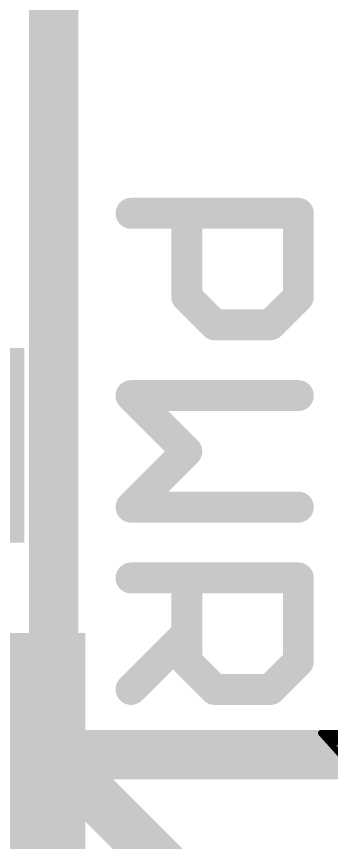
# Model space of a CAD drawing. Extents: x -0.9 to 39.5, y -0.1 to 25.5.
# Drawn here: x 3.658 to 4.95, y 4.72 to 8.11 of the extents above; entities that cross this region are included whole.
import ezdxf

# ---------------------------------------------------------------- set-up
doc = ezdxf.new("R2010")
doc.units = 0
for name, color, linetype in [('1', 12, 'CONTINUOUS'), ('16', 132, 'CONTINUOUS'), ('21', 41, 'CONTINUOUS'), ('22', 40, 'CONTINUOUS')]:
    doc.layers.add(name, color=color, linetype=linetype)

# ---------------------------------------------------------------- blocks, each defined once
blk = doc.blocks.new('RECT')
blk.add_solid([(-0.5, -0.5), (0.5, -0.5), (-0.5, 0.5), (0.5, 0.5)])

msp = doc.modelspace()

# ---------------------------------------------------------------- linework, layer by layer
at = {"layer": '1', "const_width": 0.2032}
msp.add_lwpolyline([(5.08, 5.08), (3.39, 5.08)], dxfattribs=at)
at = {"layer": '16', "const_width": 0.2032}
for points in [[(3.81, 19.05), (3.81, 5.08)], [(3.81, 5.08), (4.699, 4.191)]]:
    msp.add_lwpolyline(points, dxfattribs=at)
at = {"layer": '16', "const_width": 0.1016}
for points in [[(3.8459, 5.1159, 1), (3.7741, 5.0441)], [(3.7592, 5.08, 1), (3.8608, 5.08)]]:
    msp.add_lwpolyline(points, format="xyb", dxfattribs=at)
at = {"layer": '21', "const_width": 0.127}
for points in [[(4.1275, 7.3025), (4.8139, 7.3025)], [(4.3563, 6.9593), (4.3563, 7.3025)], [(4.8139, 7.3025), (4.8139, 6.9593)], [(4.4707, 6.8449), (4.3563, 6.9593)], [(4.8139, 6.9593), (4.6995, 6.8449)], [(4.6995, 6.8449), (4.4707, 6.8449)], [(4.8139, 6.5541), (4.1275, 6.5541)], [(4.1275, 6.5541), (4.3563, 6.3253)], [(4.3563, 6.3253), (4.1275, 6.0965)], [(4.1275, 6.0965), (4.8139, 6.0965)], [(4.1275, 5.8057), (4.8139, 5.8057)], [(4.3563, 5.4625), (4.3563, 5.8057)], [(4.8139, 5.8057), (4.8139, 5.4625)], [(4.3563, 5.5769), (4.1275, 5.3481)], [(4.4707, 5.3481), (4.3563, 5.4625)], [(4.8139, 5.4625), (4.6995, 5.3481)], [(4.6995, 5.3481), (4.4707, 5.3481)]]:
    msp.add_lwpolyline(points, dxfattribs=at)
at = {"layer": '21', "const_width": 0.0635}
for points in [[(4.1275, 7.3342, 1), (4.1275, 7.2708)], [(4.388, 7.3025, 1), (4.3245, 7.3025)], [(4.8456, 7.3025, 1), (4.7821, 7.3025)], [(4.8139, 7.2708, 1), (4.8139, 7.3342)], [(4.3787, 6.9818, 1), (4.3338, 6.9369)], [(4.8363, 6.9369, 1), (4.7914, 6.9818)], [(4.3245, 6.9593, 1), (4.388, 6.9593)], [(4.7821, 6.9593, 1), (4.8456, 6.9593)], [(4.4707, 6.8767, 1), (4.4707, 6.8132)], [(4.4482, 6.8225, 1), (4.4931, 6.8674)], [(4.677, 6.8674, 1), (4.7219, 6.8225)], [(4.6995, 6.8132, 1), (4.6995, 6.8767)], [(4.15, 6.5765, 1), (4.105, 6.5316)], [(4.1275, 6.5858, 1), (4.1275, 6.5223)], [(4.8139, 6.5223, 1), (4.8139, 6.5858)], [(4.3787, 6.3028, 1), (4.3338, 6.3477)], [(4.3338, 6.3028, 1), (4.3787, 6.3477)], [(4.1275, 6.1282, 1), (4.1275, 6.0647)], [(4.105, 6.1189, 1), (4.15, 6.074)], [(4.8139, 6.0647, 1), (4.8139, 6.1282)], [(4.1275, 5.8374, 1), (4.1275, 5.7739)], [(4.388, 5.8057, 1), (4.3245, 5.8057)], [(4.8456, 5.8057, 1), (4.7821, 5.8057)], [(4.8139, 5.7739, 1), (4.8139, 5.8374)], [(4.3787, 5.5544, 1), (4.3338, 5.5993)], [(4.3245, 5.4625, 1), (4.388, 5.4625)], [(4.3787, 5.4849, 1), (4.3338, 5.44)], [(4.7821, 5.4625, 1), (4.8456, 5.4625)], [(4.8363, 5.44, 1), (4.7914, 5.4849)], [(4.105, 5.3705, 1), (4.15, 5.3256)], [(4.4707, 5.3798, 1), (4.4707, 5.3163)], [(4.4482, 5.3256, 1), (4.4931, 5.3705)], [(4.677, 5.3705, 1), (4.7219, 5.3256)], [(4.6995, 5.3163, 1), (4.6995, 5.3798)]]:
    msp.add_lwpolyline(points, format="xyb", dxfattribs=at)
at = {"layer": '22', "const_width": 0.0127}
for points in [[(4.9073, 5.1753, 1), (4.9073, 5.1625)], [(4.912, 5.1732, 1), (4.9026, 5.1646)], [(4.9188, 5.1626, 1), (4.9188, 5.1498)], [(4.9417, 5.1372, 1), (4.9417, 5.1244)]]:
    msp.add_lwpolyline(points, format="xyb", dxfattribs=at)
at = {"layer": '22', "const_width": 0.0254}
for points in [[(6.3373, 5.1689), (4.9073, 5.1689)], [(4.9073, 5.1689), (5.2807, 4.7549)], [(4.9188, 5.1562), (6.4793, 5.1562)], [(4.9417, 5.1308), (7.4093, 5.1308)]]:
    msp.add_lwpolyline(points, dxfattribs=at)

# ---------------------------------------------------------------- block references
at = {"layer": '1', "xscale": 0.8, "yscale": 0.8, "rotation": 270}
msp.add_blockref('RECT', (3.29, 6.35), dxfattribs=at)
at = {"layer": '1', "xscale": 1.1}
msp.add_blockref('RECT', (3.39, 5.08), dxfattribs=at)

doc.saveas('drawing.dxf')
